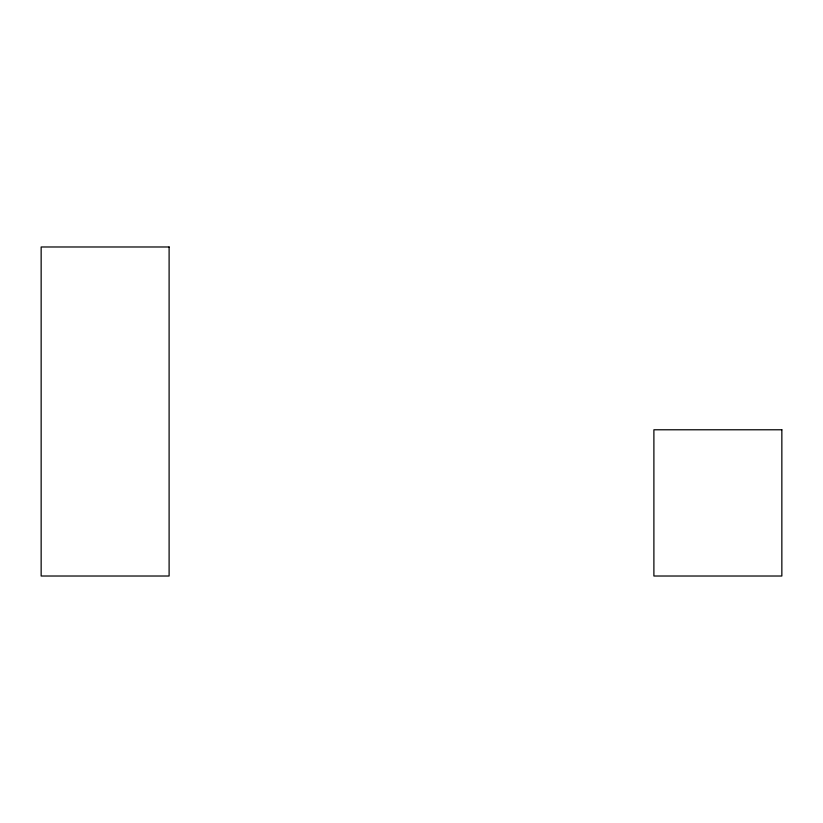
<?xml version="1.0" encoding="UTF-8"?>
<svg xmlns="http://www.w3.org/2000/svg" width="823" height="823" viewBox="0 0 823 823"><rect width="100%" height="100%" fill="white"/><g stroke="black" fill="none" stroke-linecap="round" stroke-linejoin="round"><path stroke-width="1.23" d="M169.106 246.982L41.15 246.982L41.15 576.018L169.106 576.018L169.106 246.982M781.85 429.781L653.894 429.781L653.894 576.018L781.85 576.018L781.85 429.781"/></g></svg>
